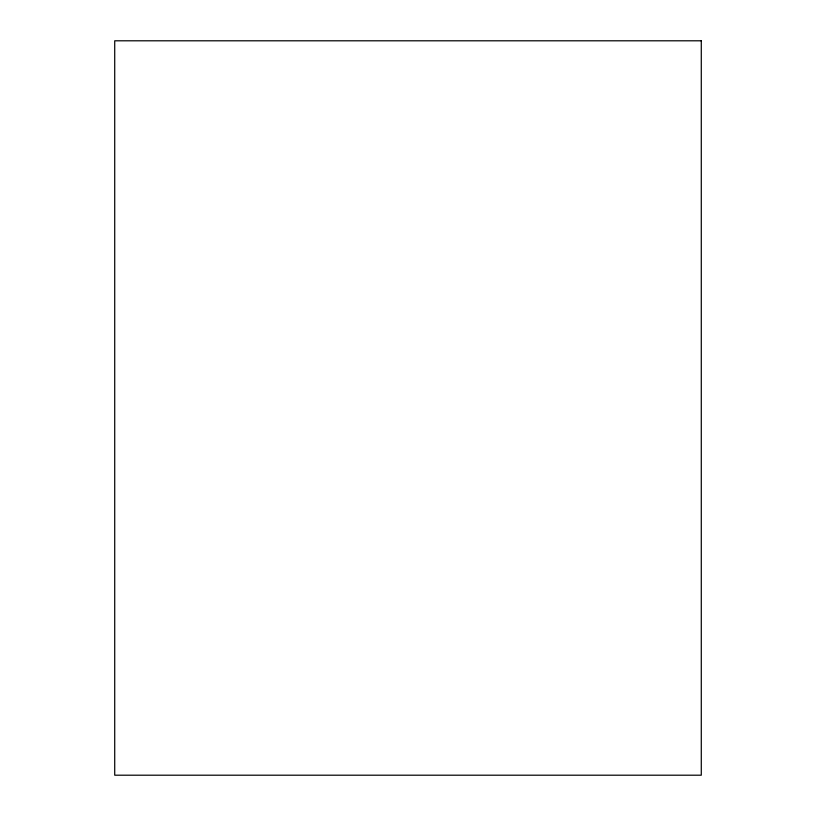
<?xml version="1.0" encoding="UTF-8"?>
<svg xmlns="http://www.w3.org/2000/svg" width="816" height="816" viewBox="0 0 816 816"><rect width="100%" height="100%" fill="white"/><g stroke="black" fill="none" stroke-linecap="round" stroke-linejoin="round"><path stroke-width="1.22" d="M701.281 40.8L114.719 40.8L114.719 775.2L701.281 775.2L701.281 40.8"/></g></svg>
